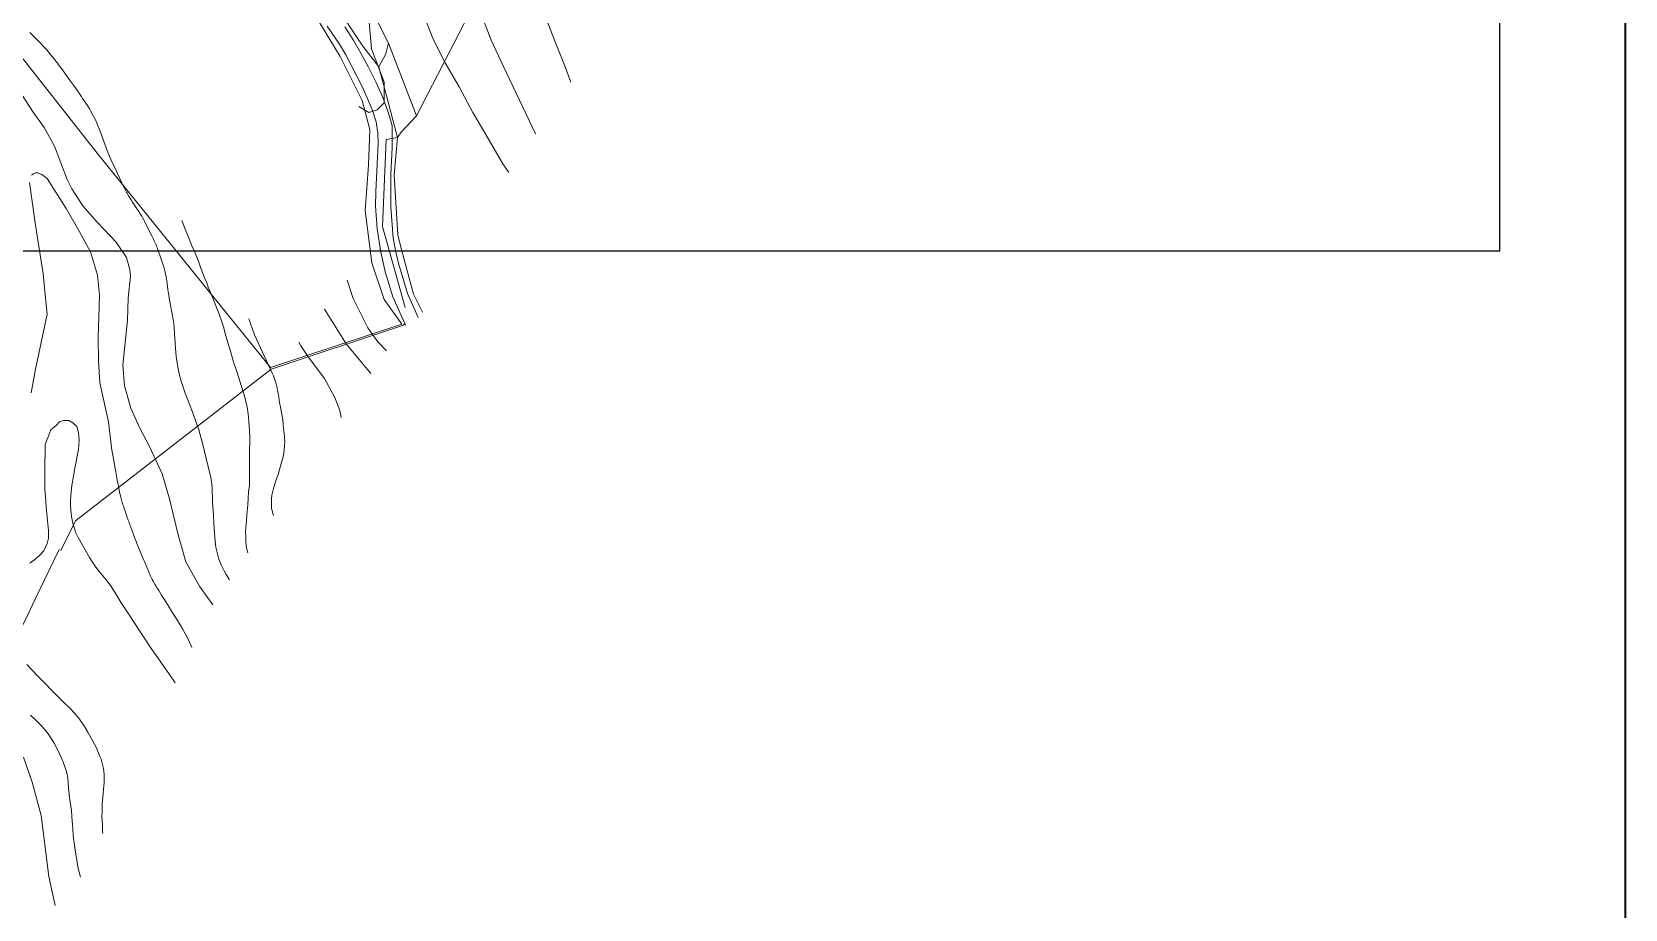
# Model space of a CAD drawing. Header units: metres. Extents: x 548946 to 557077, y 1838800 to 1845419.
# Drawn here: x 556095 to 557077, y 1839594 to 1840135 of the extents above; entities that cross this region are included whole.
import ezdxf

# ---------------------------------------------------------------- set-up
doc = ezdxf.new("R2010")
doc.units = ezdxf.units.M
doc.header["$LTSCALE"] = 28
for name, color, linetype, lineweight in [('1', 7, 'Continuous', 13), ('10', 7, 'Continuous', 13), ('2', 7, 'Continuous', 13), ('22', 7, 'Continuous', 13), ('44', 7, 'Continuous', 13), ('55', 7, 'Continuous', 35), ('60', 7, 'Continuous', 25)]:
    doc.layers.add(name, color=color, linetype=linetype, lineweight=lineweight)

msp = doc.modelspace()

# ---------------------------------------------------------------- linework, layer by layer
at = {"layer": '1'}
for points in [[(556405.28, 1840072.15), (556385.55, 1840113.85), (556377.9, 1840130.03), (556363.22, 1840168.87), (556363.22, 1840175.59), (556364.17, 1840189.03), (556371.82, 1840207.27), (556392.87, 1840238.95), (556397.66, 1840244.71), (556397.66, 1840249.51), (556397.66, 1840253.35), (556376.6, 1840271.59), (556309.59, 1840320.54), (556261.73, 1840371.42), (556210.04, 1840462.62), (556157.22, 1840577.7)], [(556296.34, 1840089.17), (556302.54, 1840085.29), (556307.66, 1840087), (556311.92, 1840091.27), (556311.92, 1840104.09), (556304.25, 1840124.61), (556296.58, 1840211.8), (556298.28, 1840234.88), (556299.13, 1840248.55), (556299.13, 1840257.96), (556297.43, 1840269.07), (556291.46, 1840281.89), (556278.68, 1840298.99), (556239.47, 1840358.82), (556190.03, 1840441.74), (556165.01, 1840483.55)], [(556427.21, 1840104.16), (556423.56, 1840113.55), (556417.1, 1840130.07), (556412.03, 1840142.74), (556407.74, 1840155.36), (556405.79, 1840161.18), (556404.76, 1840164.76), (556402.13, 1840176.81), (556401.36, 1840188.55), (556403.44, 1840197.18), (556405.45, 1840201.18), (556408.49, 1840205.28), (556416.47, 1840211.56), (556420.55, 1840213.34), (556429.22, 1840215.47), (556441.86, 1840216.67), (556457.29, 1840216.43), (556472.13, 1840214.69), (556486.54, 1840211.46), (556490.53, 1840210.47)], [(556388.9, 1840048.26), (556385.09, 1840053.76), (556374.6, 1840071.73), (556366.68, 1840085.37), (556358.19, 1840101.14), (556349.54, 1840116.02), (556342.17, 1840130.59), (556336.22, 1840145.93)], [(556163.69, 1840019.09), (556162.88, 1840020.57), (556162.46, 1840021.3), (556161.82, 1840022.38), (556161.14, 1840023.49), (556160.68, 1840024.22), (556159.73, 1840025.67), (556156.86, 1840029.99), (556155.93, 1840031.45), (556155.47, 1840032.18), (556154.8, 1840033.29), (556154.36, 1840034.03), (556153.51, 1840035.53), (556153.09, 1840036.28), (556152.28, 1840037.8), (556151.48, 1840039.33), (556150.96, 1840040.36), (556149.93, 1840042.42), (556145.42, 1840052.16), (556145.24, 1840052.53), (556143.65, 1840055.98), (556142.65, 1840058.31), (556140.8, 1840063.03), (556136.94, 1840073.75), (556134.99, 1840078.45), (556133.93, 1840080.77), (556132.21, 1840084.17), (556130.3, 1840087.57), (556128.95, 1840089.78), (556126.03, 1840094.09), (556125.31, 1840095.16), (556125.15, 1840095.39), (556121.99, 1840099.91), (556120.4, 1840102.17), (556118, 1840105.54), (556115.02, 1840109.68), (556113.52, 1840111.74), (556112, 1840113.79), (556111.23, 1840114.81), (556110.44, 1840115.85), (556108.83, 1840117.92), (556107.21, 1840119.98), (556106.11, 1840121.35), (556103.9, 1840124.06), (556098.19, 1840129.94), (556097.98, 1840130.15), (556097.08, 1840131.06), (556095.3, 1840132.89), (556093.53, 1840134.73)], [(556206.38, 1839781.51), (556198.19, 1839793.15), (556189.76, 1839808.18), (556184.87, 1839824.75), (556179.6, 1839846.97), (556175.08, 1839862.41), (556167.2, 1839879.2), (556161.04, 1839891.02), (556155.75, 1839902.95), (556151.89, 1839916.65), (556150.76, 1839929.47), (556153.72, 1839957.31), (556154.15, 1839970.75), (556155.58, 1839984.45), (556155.24, 1839988.33), (556153.01, 1839995.79), (556146.65, 1840005.39), (556135, 1840017.64), (556126.22, 1840027.85), (556119.29, 1840038.33), (556116.49, 1840043.93), (556108.76, 1840064.67), (556102.4, 1840076.09), (556095.55, 1840085.62), (556088.27, 1840096.77)], [(556093.34, 1840042.22), (556096.81, 1840017.29), (556098.04, 1840009.25), (556101.74, 1839985.75), (556102.98, 1839972.77), (556104.21, 1839961.02), (556096.84, 1839925.99), (556094.23, 1839912.34)], [(556179.36, 1839780.05), (556176.29, 1839785), (556174.75, 1839787.47), (556172.95, 1839790.32), (556172.06, 1839791.75), (556171.18, 1839793.19), (556170.75, 1839793.91), (556169.91, 1839795.37), (556169.51, 1839796.1), (556168.92, 1839797.22), (556168.33, 1839798.41), (556167.95, 1839799.21), (556167.22, 1839800.82), (556166.86, 1839801.64), (556166.17, 1839803.28), (556164.17, 1839808.22), (556163.66, 1839809.47), (556162.62, 1839811.95), (556160.54, 1839816.92), (556159.52, 1839819.41), (556159.03, 1839820.64), (556158.07, 1839823.12), (556157.13, 1839825.6), (556156.51, 1839827.26), (556155.3, 1839830.59), (556154.75, 1839832.17), (556154.64, 1839832.49), (556154.22, 1839833.7), (556153.36, 1839836.12), (556152.22, 1839839.34), (556151.67, 1839840.96), (556151.14, 1839842.58), (556150.88, 1839843.4), (556150.52, 1839844.62), (556150.29, 1839845.43), (556149.84, 1839847.07), (556149.63, 1839847.89), (556149.23, 1839849.53), (556148.85, 1839851.19), (556148.61, 1839852.29), (556148.15, 1839854.51), (556147.89, 1839855.85), (556147.39, 1839858.55), (556146.91, 1839861.25), (556146.29, 1839864.86), (556145.97, 1839866.66), (556145.28, 1839870.53), (556143.84, 1839878.28), (556143.61, 1839879.98), (556143.54, 1839880.46), (556142.05, 1839894.54), (556136.61, 1839918.58), (556135.77, 1839932.06), (556135.68, 1839947.02), (556136.12, 1839958.79), (556136.49, 1839972.65), (556135.29, 1839984.93), (556130.85, 1839999.31), (556122.78, 1840014.05), (556115.8, 1840026.1), (556104.18, 1840044.62), (556100.87, 1840047.01), (556098.3, 1840048.12), (556097.01, 1840048.12), (556095.72, 1840047.56), (556094.44, 1840046.64)], [(556216.65, 1839796.96), (556214.62, 1839800.19), (556213.29, 1839802.54), (556211.5, 1839806.18), (556210.11, 1839809.73), (556209.36, 1839812.15), (556208.92, 1839813.79), (556208.23, 1839817.11), (556207.71, 1839820.86), (556207.13, 1839828.42), (556206.49, 1839840.48), (556206.22, 1839844.28), (556206.2, 1839844.62), (556206.14, 1839845.89), (556206.11, 1839846.74), (556206.07, 1839848.43), (556206.02, 1839850.7), (556205.99, 1839851.83), (556205.91, 1839853.52), (556205.83, 1839854.65), (556205.79, 1839855.21), (556205.7, 1839856.05), (556205.53, 1839857.38), (556205.39, 1839858.26), (556205.29, 1839858.85), (556205.07, 1839860.02), (556204.9, 1839860.9), (556204.51, 1839862.65), (556204.09, 1839864.39), (556203.52, 1839866.72), (556203.23, 1839867.88), (556202.91, 1839869.19), (556202.3, 1839871.82), (556201.09, 1839877.06), (556200.45, 1839879.68), (556197.93, 1839888.68), (556197.82, 1839889.04), (556196.5, 1839893.11), (556193.56, 1839901.14), (556189.26, 1839912.23), (556187.59, 1839917.09), (556186.84, 1839919.55), (556185.84, 1839923.27), (556185.01, 1839927.08), (556184.55, 1839929.63), (556183.8, 1839934.77), (556183.03, 1839942.53), (556182.83, 1839946.43), (556182.77, 1839948.36), (556182.76, 1839948.81), (556182.55, 1839952.62), (556182.29, 1839955.15), (556181.52, 1839960.19), (556180.71, 1839964.24), (556179.6, 1839969.64), (556179.13, 1839972.35), (556178.62, 1839976.22), (556177.99, 1839981.39), (556177.57, 1839983.95), (556176.73, 1839987.67), (556176.04, 1839990.12), (556174.4, 1839994.96), (556172.25, 1840001.37), (556172.12, 1840001.72), (556171.65, 1840002.94), (556171.31, 1840003.74), (556170.62, 1840005.33), (556170.25, 1840006.12), (556169.5, 1840007.68), (556168.73, 1840009.24), (556167.16, 1840012.35), (556165.64, 1840015.36), (556164.87, 1840016.86), (556164.09, 1840018.35), (556163.69, 1840019.09)], [(556187.21, 1840018.68), (556187.63, 1840017.61), (556189.21, 1840013.47), (556191.67, 1840007.4), (556193.42, 1840003.13), (556195.22, 1839999.11), (556197.6, 1839993.1), (556198.98, 1839989.26), (556201.63, 1839982.35), (556202.39, 1839980.79), (556203.53, 1839977.54), (556205.41, 1839972.9), (556206.69, 1839969.83), (556208.68, 1839964.96), (556210.08, 1839961.51), (556211.89, 1839956.22), (556213.03, 1839952.43), (556213.97, 1839948.92), (556215.64, 1839943.45), (556217.22, 1839938.06), (556218.87, 1839932.19), (556219.54, 1839930.15), (556221.11, 1839925.46), (556223, 1839919.55), (556224.31, 1839915.62), (556226.11, 1839909.78), (556227.32, 1839904.25), (556227.7, 1839902.57), (556228.29, 1839897.51), (556228.57, 1839894.23), (556228.94, 1839889.62), (556229.2, 1839884.68), (556229.13, 1839881.12), (556229, 1839877.86), (556228.98, 1839872.72), (556228.96, 1839869.25), (556228.87, 1839864.02), (556229.03, 1839860.41), (556228.87, 1839855.1), (556228.34, 1839851.32), (556228.17, 1839847.27), (556227.84, 1839843.19), (556227.38, 1839837.13), (556227.08, 1839833.46), (556226.77, 1839829.23), (556226.55, 1839826.75), (556226.6, 1839823.37), (556226.73, 1839821.17), (556226.92, 1839817.96), (556227.37, 1839815.81), (556228.01, 1839813.54)], [(556289.15, 1839981.86), (556292.86, 1839970.68), (556301.95, 1839952.46), (556308.14, 1839943.83), (556313.45, 1839938.19)], [(556275.12, 1839963.91), (556288.51, 1839942.7), (556303.87, 1839924.22)], [(556259.32, 1839943.72), (556260.55, 1839941.48), (556265.04, 1839934.56), (556275.25, 1839921.31), (556281.62, 1839909.59), (556284.68, 1839901.53), (556285.38, 1839897.38), (556285.38, 1839897.23)], [(556193.46, 1839755.22), (556191.28, 1839759.93), (556189.5, 1839763.39), (556187.59, 1839766.84), (556186.25, 1839769.11), (556183.45, 1839773.57), (556182, 1839775.88), (556181.69, 1839776.36), (556180.91, 1839777.59), (556179.36, 1839780.05)], [(556093.79, 1839713.52), (556096.8, 1839710.86), (556100.53, 1839707.06), (556102.28, 1839705.05), (556104.73, 1839701.9), (556107.02, 1839698.53), (556108.43, 1839696.21), (556110.99, 1839691.44), (556113.09, 1839686.86), (556114.03, 1839684.51), (556115.3, 1839680.93), (556116.07, 1839678.6), (556116.14, 1839678.37), (556116.47, 1839677.1), (556116.92, 1839674.52), (556117.16, 1839671.9), (556117.37, 1839668.38), (556117.5, 1839666.62), (556117.97, 1839662.61), (556118.77, 1839657.29), (556119.11, 1839654.62), (556119.44, 1839650.83), (556119.75, 1839645.75), (556119.93, 1839643.22), (556120.3, 1839639.3), (556121.3, 1839631.5), (556122.98, 1839620.1), (556123.02, 1839619.9), (556123.07, 1839619.71), (556124.63, 1839613.49)], [(556089.65, 1839687.46), (556094.86, 1839672.09), (556100.52, 1839651.49), (556105.16, 1839613.9), (556109.01, 1839596.07)]]:
    msp.add_lwpolyline(points, dxfattribs=at)
at = {"layer": '10'}
for p, q in [((556314.61, 1840128.12), (556293.59, 1840170.02)), ((556308.69, 1840113.52), (556320.18, 1840069.97))]:
    msp.add_line(p, q, dxfattribs=at)
for points in [[(556028.16, 1840196.15), (556135.87, 1840059.25), (556241.86, 1839927.97), (556322.9, 1839954.85)], [(556276.95, 1840161.71), (556287.32, 1840143.52), (556298.83, 1840126.21), (556308.69, 1840113.52)], [(556272.13, 1840140.9), (556284.87, 1840119.94), (556298.48, 1840092.7), (556303.17, 1840074.96), (556302.28, 1840052.85), (556300.22, 1840024.86), (556304.48, 1839992.69), (556311.99, 1839969.87), (556322.9, 1839954.85)], [(556308.69, 1840113.52), (556312.95, 1840121.56), (556314.61, 1840128.12)], [(556320.18, 1840069.97), (556322.57, 1840073.31), (556332.01, 1840083.25), (556314.61, 1840128.12)], [(556320.18, 1840069.97), (556318.21, 1840046.99), (556320.36, 1840009.62), (556322.93, 1840000), (556325.77, 1839989.34)], [(556325.77, 1839989.34), (556330.04, 1839973.33), (556335.71, 1839962.14)]]:
    msp.add_lwpolyline(points, dxfattribs=at)
at = {"layer": '2'}
for points in [[(556228.44, 1839957.97), (556231.96, 1839948.09), (556243, 1839924.51), (556243.75, 1839922.82), (556245.36, 1839917.87), (556245.79, 1839916.24), (556247.08, 1839909.66), (556247.52, 1839906.35), (556248.11, 1839903.47), (556248.81, 1839899.03), (556249.55, 1839895.86), (556249.78, 1839892.52), (556250.35, 1839887.43), (556250.77, 1839882.63), (556250.54, 1839879.65), (556250.08, 1839875.16), (556249.43, 1839872.12), (556248.75, 1839869.29), (556247.86, 1839866.43), (556246.55, 1839862.04), (556245.54, 1839859.27), (556244.02, 1839854.11), (556242.76, 1839849.31), (556242.44, 1839846.95), (556242.46, 1839843.57)], [(556183.06, 1839733.5), (556179.17, 1839739.21), (556176.54, 1839742.83), (556173.87, 1839746.82), (556170.99, 1839750.97), (556168.36, 1839754.58), (556164.36, 1839760.47), (556161.66, 1839764.64), (556154.28, 1839775.92), (556149.89, 1839782.79), (556147.08, 1839787.22), (556143.14, 1839793.4), (556140.51, 1839797.01), (556136.53, 1839801.88), (556134.24, 1839804.88), (556132.14, 1839807.91), (556130.24, 1839810.77), (556127.59, 1839815.41), (556125.87, 1839818.29), (556123.2, 1839823.12), (556121.73, 1839826.3), (556120, 1839831.88), (556119.27, 1839835.99), (556118.6, 1839842.06), (556118.46, 1839845.86), (556118.96, 1839851.49), (556119.39, 1839855.17), (556120.41, 1839861.05), (556121.11, 1839864.85), (556123.46, 1839877.35), (556123.95, 1839883.2), (556123.46, 1839887.6), (556122.49, 1839891.5), (556120.06, 1839893.94), (556117.62, 1839895.4), (556114.22, 1839895.4), (556111.78, 1839894.43), (556109.84, 1839892.47), (556106.43, 1839889.55), (556104.49, 1839884.67), (556103.03, 1839880.77), (556102.72, 1839863.66), (556102.74, 1839859.29), (556102.82, 1839852.69), (556103.1, 1839848.44), (556103.52, 1839842.07), (556103.91, 1839837.74), (556104.5, 1839831.57), (556104.94, 1839827.52), (556105.02, 1839822.6), (556104.26, 1839819.35), (556102.05, 1839814.92), (556099.66, 1839812.14), (556096.59, 1839809.57), (556093.51, 1839807.18)], [(556242.46, 1839843.57), (556242.49, 1839840.94), (556243.81, 1839836.59)], [(556091.56, 1839744.72), (556095.01, 1839741.28), (556098.27, 1839737.83), (556103.32, 1839732.61), (556106.58, 1839729.16), (556111.6, 1839724.13), (556114.64, 1839721.02), (556117.75, 1839718.2), (556121.65, 1839714.07), (556124.12, 1839711.08), (556127.24, 1839706.4), (556129.3, 1839702.91), (556132.32, 1839697.47), (556134.32, 1839693.69), (556136.72, 1839687.91), (556137.37, 1839686.21), (556138.84, 1839680.51), (556139.25, 1839676.83), (556139.26, 1839671.63), (556138.93, 1839667.87), (556138.4, 1839662.6), (556138.15, 1839658.94), (556138.13, 1839653.26), (556137.84, 1839651.15), (556138.24, 1839645.8), (556138.3, 1839641.89), (556138.49, 1839640.41)]]:
    msp.add_lwpolyline(points, dxfattribs=at)
at = {"layer": '22'}
for p, q in [((556320.78, 1839992.32), (556326.44, 1839973.73)), ((556326.44, 1839973.73), (556333.02, 1839958.89))]:
    msp.add_line(p, q, dxfattribs=at)
for points in [[(556276.82, 1840138.73), (556284.47, 1840127.57), (556288.32, 1840120.97), (556298.57, 1840101.02), (556304.62, 1840087.28), (556306.97, 1840079.66), (556308.01, 1840072.69), (556308.26, 1840066.29), (556306.89, 1840036.34), (556306.62, 1840027.64), (556307.6, 1840013.69), (556309.69, 1840000.51), (556309.8, 1840000)], [(556287.76, 1840138.31), (556293.37, 1840129.63), (556296.62, 1840123.79), (556302.32, 1840113.36), (556307.03, 1840103.89), (556311.13, 1840094.65), (556314.35, 1840086.09), (556315.93, 1840080.93), (556316.91, 1840077.22), (556317.02, 1840069.81), (556316.83, 1840063.79), (556316.03, 1840047.06)], [(556318.75, 1840001.34), (556317.54, 1840007.86), (556316.2, 1840026.98), (556316.14, 1840049.38)], [(556309.62, 1840000.96), (556311.84, 1839990.95), (556312.7, 1839987.11), (556317.44, 1839971.55), (556325.08, 1839954.18)], [(556320.78, 1839992.32), (556319.05, 1840000), (556318.75, 1840001.34)]]:
    msp.add_lwpolyline(points, dxfattribs=at)
at = {"layer": '44'}
for points in [[(556463.5, 1840287.04), (556397.09, 1840209.72), (556332.01, 1840083.25), (556322.57, 1840073.31), (556320.18, 1840069.97), (556320.18, 1840069.97)], [(556320.18, 1840069.97), (556313.19, 1840068.66), (556310.96, 1840014.96), (556325.04, 1839965.03)], [(556324.6, 1839954.67), (556323.31, 1839953.93), (556242.34, 1839927.07), (556121.64, 1839833.43), (556112.53, 1839815.18)], [(556111.64, 1839815.63), (556108.1, 1839808.53), (556097.02, 1839785.39)], [(556097.02, 1839785.39), (556046.94, 1839680.75), (556021.64, 1839649.84), (555929.3, 1839607.69), (555912.61, 1839599.51), (555876.94, 1839472.35), (555856.87, 1839387.57), (555808.98, 1839253.48), (555799.31, 1839219.99)]]:
    msp.add_lwpolyline(points, dxfattribs=at)
at = {"layer": '55'}
msp.add_lwpolyline([(548946.42, 1845099), (557077.3, 1845099), (557077.3, 1838800.25), (548946.42, 1838800.25)], close=True, dxfattribs=at)
at = {"layer": '60'}
for p, q in [((557000, 1840000), (557000, 1841000)), ((551000, 1840000), (557000, 1840000))]:
    msp.add_line(p, q, dxfattribs=at)

doc.saveas('drawing.dxf')
